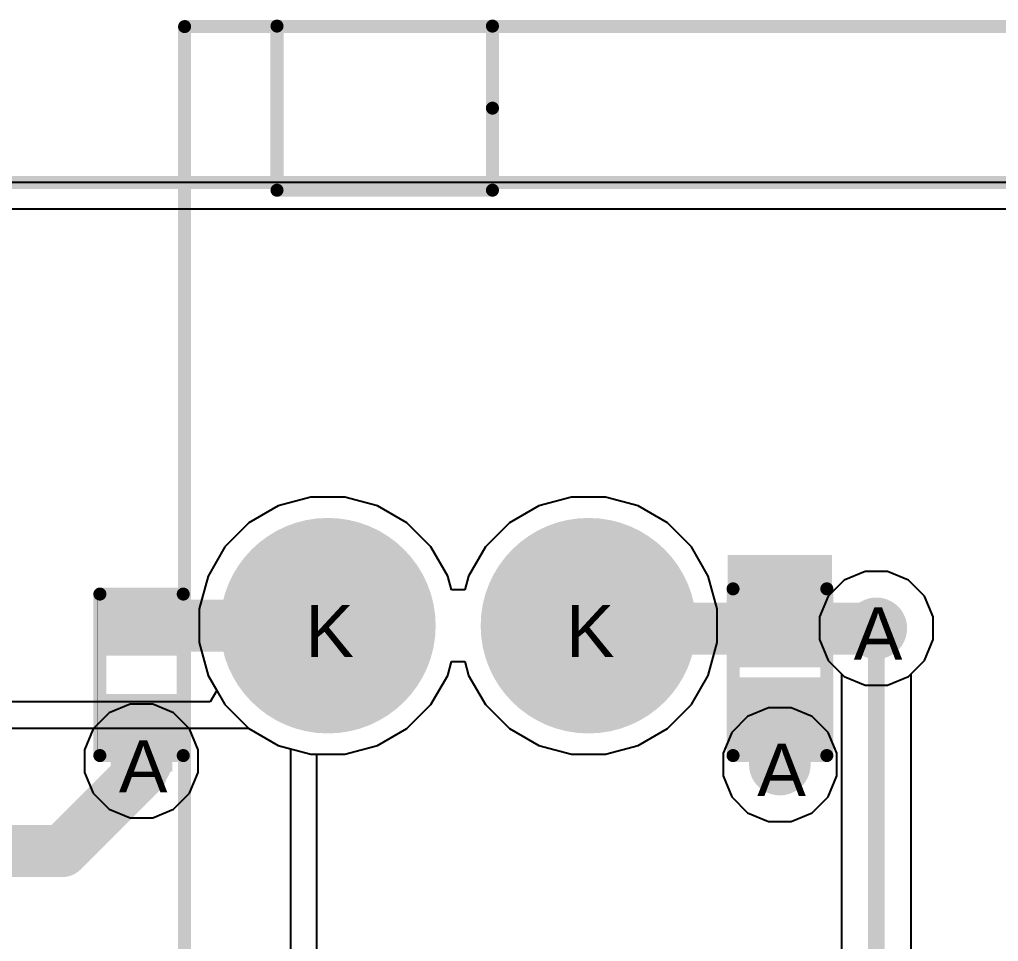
# Model space of a CAD drawing. Header units: inches. Extents: x 0 to 5271, y 0 to 5417.
# Drawn here: x 120.86 to 130.4, y 102.6 to 111.59 of the extents above; entities that cross this region are included whole.
import ezdxf

# ---------------------------------------------------------------- set-up
doc = ezdxf.new("R2010")
doc.units = ezdxf.units.IN
for name, color, linetype in [('Board_Outline', 216, 'Continuous'), ('Bottom Layer', 5, 'Continuous'), ('Bottom Overlay', 54, 'Continuous'), ('Bottom Paste', 16, 'Continuous'), ('Bottom Solder', 6, 'Continuous'), ('Drill Drawing', 1, 'Continuous'), ('L2_GND1', 16, 'Continuous'), ('L3_SIG1', 76, 'Continuous'), ('L4_PWR', 90, 'Continuous'), ('L5_GND2', 156, 'Continuous'), ('L6_SIG2', 130, 'Continuous'), ('L7_GND3', 216, 'Continuous'), ('Multi-Layer', 9, 'Continuous'), ('Pad Holes', 156, 'Continuous'), ('Top Layer', 1, 'Continuous'), ('Top Overlay', 2, 'Continuous'), ('Top Solder', 216, 'Continuous'), ('Via Holes', 16, 'Continuous')]:
    doc.layers.add(name, color=color, linetype=linetype)
doc.styles.add('Arial', font='', dxfattribs={"height": 0.2})
doc.styles.get('Arial').set_extended_font_data('Arial')

# ---------------------------------------------------------------- blocks, each defined once
blk = doc.blocks.new('R___0402_B_134')
at = {"layer": 'Bottom Layer'}
for points in [[(-0.2413, 0.3175), (-0.2413, -0.3175), (-0.6985, -0.3175), (-0.6985, 0.3175)], [(0.6985, 0.3175), (0.6985, -0.3175), (0.2413, -0.3175), (0.2413, 0.3175)]]:
    blk.add_hatch(color=5, dxfattribs=at).paths.add_polyline_path(points)
at = {"layer": 'Bottom Paste'}
for points in [[(-0.2413, 0.3175), (-0.2413, -0.3175), (-0.6985, -0.3175), (-0.6985, 0.3175)], [(0.6985, 0.3175), (0.6985, -0.3175), (0.2413, -0.3175), (0.2413, 0.3175)]]:
    blk.add_hatch(color=16, dxfattribs=at).paths.add_polyline_path(points)
at = {"layer": 'Bottom Solder'}
for points in [[(-0.1863, 0.3725), (-0.1863, -0.3725), (-0.7535, -0.3725), (-0.7535, 0.3725)], [(0.7535, 0.3725), (0.7535, -0.3725), (0.1863, -0.3725), (0.1863, 0.3725)]]:
    blk.add_hatch(color=6, dxfattribs=at).paths.add_polyline_path(points)
at = {"layer": 'Bottom Overlay'}
for points in [[(-0.7874, 0.4064, 0.127, 0.127, 0), (-0.7874, -0.4064, 0.127, 0.127, 0)], [(-0.7874, 0.4064, 0.127, 0.127, 0), (0.7874, 0.4064, 0.127, 0.127, 0)], [(-0.8128, 0.4318, 0.00323, 0.00323, 0), (0.8128, 0.4318, 0.00323, 0.00323, 0)], [(0.7874, 0.4064, 0.127, 0.127, 0), (0.7874, -0.4064, 0.127, 0.127, 0)], [(-0.7874, -0.4064, 0.127, 0.127, 0), (0.7874, -0.4064, 0.127, 0.127, 0)]]:
    blk.add_lwpolyline(points, format="xyseb", dxfattribs=at)
for points in [[(-0.8192, 0.4064, 0.0635, 0.0635, 1), (-0.7557, 0.4064, 0.0635, 0.0635, 1)], [(-0.8192, 0.4064, 0.0635, 0.0635, 1), (-0.7557, 0.4064, 0.0635, 0.0635, 1)], [(-0.8136, 0.4318, 0.00161, 0.00161, 1), (-0.812, 0.4318, 0.00161, 0.00161, 1)], [(0.7556, 0.4064, 0.0635, 0.0635, 1), (0.8191, 0.4064, 0.0635, 0.0635, 1)], [(0.7556, 0.4064, 0.0635, 0.0635, 1), (0.8191, 0.4064, 0.0635, 0.0635, 1)], [(0.812, 0.4318, 0.00161, 0.00161, 1), (0.8136, 0.4318, 0.00161, 0.00161, 1)], [(-0.8192, -0.4064, 0.0635, 0.0635, 1), (-0.7557, -0.4064, 0.0635, 0.0635, 1)], [(-0.8192, -0.4064, 0.0635, 0.0635, 1), (-0.7557, -0.4064, 0.0635, 0.0635, 1)], [(0.7556, -0.4064, 0.0635, 0.0635, 1), (0.8191, -0.4064, 0.0635, 0.0635, 1)], [(0.7556, -0.4064, 0.0635, 0.0635, 1), (0.8191, -0.4064, 0.0635, 0.0635, 1)]]:
    blk.add_lwpolyline(points, format="xyseb", close=True, dxfattribs=at)
blk = doc.blocks.new('HR911130C_521')
at = {"layer": 'Bottom Layer'}
h = blk.add_hatch(color=5, dxfattribs=at)
edge = h.paths.add_edge_path()
edge.add_arc((-6.604, 6.9246), 1, 0, 360)
h = blk.add_hatch(color=5, dxfattribs=at)
edge = h.paths.add_edge_path()
edge.add_arc((-4.064, 6.9246), 1, 0, 360)
at = {"layer": 'Bottom Solder'}
h = blk.add_hatch(color=6, dxfattribs=at)
edge = h.paths.add_edge_path()
edge.add_arc((-6.604, 6.9246), 1.0508, 0, 360)
h = blk.add_hatch(color=6, dxfattribs=at)
edge = h.paths.add_edge_path()
edge.add_arc((-4.064, 6.9246), 1.0508, 0, 360)
at = {"layer": 'L2_GND1'}
h = blk.add_hatch(color=16, dxfattribs=at)
edge = h.paths.add_edge_path()
edge.add_arc((-6.604, 6.9246), 1, 0, 360)
h = blk.add_hatch(color=16, dxfattribs=at)
edge = h.paths.add_edge_path()
edge.add_arc((-4.064, 6.9246), 1, 0, 360)
at = {"layer": 'L3_SIG1'}
h = blk.add_hatch(color=76, dxfattribs=at)
edge = h.paths.add_edge_path()
edge.add_arc((-6.604, 6.9246), 1, 0, 360)
h = blk.add_hatch(color=76, dxfattribs=at)
edge = h.paths.add_edge_path()
edge.add_arc((-4.064, 6.9246), 1, 0, 360)
at = {"layer": 'L4_PWR'}
h = blk.add_hatch(color=90, dxfattribs=at)
edge = h.paths.add_edge_path()
edge.add_arc((-6.604, 6.9246), 1, 0, 360)
h = blk.add_hatch(color=90, dxfattribs=at)
edge = h.paths.add_edge_path()
edge.add_arc((-4.064, 6.9246), 1, 0, 360)
at = {"layer": 'L5_GND2'}
h = blk.add_hatch(color=156, dxfattribs=at)
edge = h.paths.add_edge_path()
edge.add_arc((-6.604, 6.9246), 1, 0, 360)
h = blk.add_hatch(color=156, dxfattribs=at)
edge = h.paths.add_edge_path()
edge.add_arc((-4.064, 6.9246), 1, 0, 360)
at = {"layer": 'L6_SIG2'}
h = blk.add_hatch(color=130, dxfattribs=at)
edge = h.paths.add_edge_path()
edge.add_arc((-6.604, 6.9246), 1, 0, 360)
h = blk.add_hatch(color=130, dxfattribs=at)
edge = h.paths.add_edge_path()
edge.add_arc((-4.064, 6.9246), 1, 0, 360)
at = {"layer": 'L7_GND3'}
h = blk.add_hatch(color=216, dxfattribs=at)
edge = h.paths.add_edge_path()
edge.add_arc((-6.604, 6.9246), 1, 0, 360)
h = blk.add_hatch(color=216, dxfattribs=at)
edge = h.paths.add_edge_path()
edge.add_arc((-4.064, 6.9246), 1, 0, 360)
at = {"layer": 'Multi-Layer'}
h = blk.add_hatch(color=9, dxfattribs=at)
edge = h.paths.add_edge_path()
edge.add_arc((-6.604, 6.9246), 1, 0, 360)
h = blk.add_hatch(color=9, dxfattribs=at)
edge = h.paths.add_edge_path()
edge.add_arc((-4.064, 6.9246), 1, 0, 360)
at = {"layer": 'Pad Holes'}
h = blk.add_hatch(color=7, dxfattribs=at)
edge = h.paths.add_edge_path()
edge.add_arc((-6.604, 6.9246), 0.6, 0, 360)
h = blk.add_hatch(color=7, dxfattribs=at)
edge = h.paths.add_edge_path()
edge.add_arc((-4.064, 6.9246), 0.6, 0, 360)
at = {"layer": 'Top Layer'}
h = blk.add_hatch(color=1, dxfattribs=at)
edge = h.paths.add_edge_path()
edge.add_arc((-6.604, 6.9246), 1, 0, 360)
h = blk.add_hatch(color=1, dxfattribs=at)
edge = h.paths.add_edge_path()
edge.add_arc((-4.064, 6.9246), 1, 0, 360)
at = {"layer": 'Top Solder'}
h = blk.add_hatch(color=216, dxfattribs=at)
edge = h.paths.add_edge_path()
edge.add_arc((-6.604, 6.9246), 1.0508, 0, 360)
h = blk.add_hatch(color=216, dxfattribs=at)
edge = h.paths.add_edge_path()
edge.add_arc((-4.064, 6.9246), 1.0508, 0, 360)
at = {"layer": 'Top Overlay'}
for points in [[(-8.001, -8.5694, 0.127, 0.127, 0), (-8.001, 12.7666, 0.127, 0.127, 0)], [(-8.001, 12.7666, 0.127, 0.127, 0), (8.001, 12.7666, 0.127, 0.127, 0)], [(-7.1001, 11.1714, 0.127, 0.127, 0), (-7.1001, 12.7716, 0.127, 0.127, 0)], [(-5, 11.9715, 0.127, 0.127, 0), (-5, 12.7716, 0.127, 0.127, 0)], [(-5, 11.1714, 0.127, 0.127, 0), (-5, 11.9715, 0.127, 0.127, 0)], [(-7.1001, 11.1714, 0.127, 0.127, 0), (-5, 11.1714, 0.127, 0.127, 0)]]:
    blk.add_lwpolyline(points, format="xyseb", dxfattribs=at)
for points in [[(-8.0327, 12.7666, 0.0635, 0.0635, 1), (-7.9692, 12.7666, 0.0635, 0.0635, 1)], [(-8.0327, 12.7666, 0.0635, 0.0635, 1), (-7.9692, 12.7666, 0.0635, 0.0635, 1)], [(-7.1318, 12.7716, 0.0635, 0.0635, 1), (-7.0683, 12.7716, 0.0635, 0.0635, 1)], [(-5.0317, 12.7716, 0.0635, 0.0635, 1), (-4.9682, 12.7716, 0.0635, 0.0635, 1)], [(-5.0317, 11.9715, 0.0635, 0.0635, 1), (-4.9682, 11.9715, 0.0635, 0.0635, 1)], [(-5.0317, 11.9715, 0.0635, 0.0635, 1), (-4.9682, 11.9715, 0.0635, 0.0635, 1)], [(-7.1318, 11.1714, 0.0635, 0.0635, 1), (-7.0683, 11.1714, 0.0635, 0.0635, 1)], [(-7.1318, 11.1714, 0.0635, 0.0635, 1), (-7.0683, 11.1714, 0.0635, 0.0635, 1)], [(-5.0317, 11.1714, 0.0635, 0.0635, 1), (-4.9682, 11.1714, 0.0635, 0.0635, 1)], [(-5.0317, 11.1714, 0.0635, 0.0635, 1), (-4.9682, 11.1714, 0.0635, 0.0635, 1)]]:
    blk.add_lwpolyline(points, format="xyseb", close=True, dxfattribs=at)
blk = doc.blocks.new('DFN1006_2L__B_547')
at = {"layer": 'Bottom Layer'}
for points in [[(-0.7, 0.33), (-0.15, 0.33), (-0.15, -0.33), (-0.7, -0.33)], [(0.15, 0.33), (0.7, 0.33), (0.7, -0.33), (0.15, -0.33)]]:
    blk.add_hatch(color=5, dxfattribs=at).paths.add_polyline_path(points)
at = {"layer": 'Bottom Overlay'}
blk.add_hatch(color=54, dxfattribs=at).paths.add_polyline_path([(-1.1435, -0.5086), (-0.8133, -0.5086), (-0.8133, 0.5074), (-1.1435, 0.5074)])
at = {"layer": 'Bottom Paste'}
for points in [[(-0.7, 0.33), (-0.15, 0.33), (-0.15, -0.33), (-0.7, -0.33)], [(0.15, 0.33), (0.7, 0.33), (0.7, -0.33), (0.15, -0.33)]]:
    blk.add_hatch(color=16, dxfattribs=at).paths.add_polyline_path(points)
at = {"layer": 'Bottom Solder'}
for points in [[(-0.8016, 0.4316), (-0.0484, 0.4316), (-0.0484, -0.4316), (-0.8016, -0.4316)], [(0.0484, 0.4316), (0.8016, 0.4316), (0.8016, -0.4316), (0.0484, -0.4316)]]:
    blk.add_hatch(color=6, dxfattribs=at).paths.add_polyline_path(points)
at = {"layer": 'Bottom Overlay'}
for points in [[(0.8128, 0.4572, 0.127, 0.127, 0), (-0.8128, 0.4572, 0.127, 0.127, 0)], [(-0.8128, -0.4572, 0.127, 0.127, 0), (-0.8128, 0.4572, 0.127, 0.127, 0)], [(0.8128, -0.4572, 0.127, 0.127, 0), (0.8128, 0.4572, 0.127, 0.127, 0)], [(0.8128, -0.4572, 0.127, 0.127, 0), (-0.8128, -0.4572, 0.127, 0.127, 0)]]:
    blk.add_lwpolyline(points, format="xyseb", dxfattribs=at)
for points in [[(-0.8446, 0.4572, 0.0635, 0.0635, 1), (-0.7811, 0.4572, 0.0635, 0.0635, 1)], [(-0.8446, 0.4572, 0.0635, 0.0635, 1), (-0.7811, 0.4572, 0.0635, 0.0635, 1)], [(0.781, 0.4572, 0.0635, 0.0635, 1), (0.8445, 0.4572, 0.0635, 0.0635, 1)], [(0.781, 0.4572, 0.0635, 0.0635, 1), (0.8445, 0.4572, 0.0635, 0.0635, 1)], [(-0.8446, -0.4572, 0.0635, 0.0635, 1), (-0.7811, -0.4572, 0.0635, 0.0635, 1)], [(-0.8446, -0.4572, 0.0635, 0.0635, 1), (-0.7811, -0.4572, 0.0635, 0.0635, 1)], [(0.781, -0.4572, 0.0635, 0.0635, 1), (0.8445, -0.4572, 0.0635, 0.0635, 1)], [(0.781, -0.4572, 0.0635, 0.0635, 1), (0.8445, -0.4572, 0.0635, 0.0635, 1)]]:
    blk.add_lwpolyline(points, format="xyseb", close=True, dxfattribs=at)

msp = doc.modelspace()

# ---------------------------------------------------------------- hatches: boundary and pattern name
at = {"layer": 'Bottom Layer'}
h = msp.add_hatch(color=5, dxfattribs=at)
edge = h.paths.add_edge_path()
edge.add_arc((129.2098, 105.652), 0.3, 0, 360)
for points in [[(127.9698, 104.323), (128.5688, 104.323), (128.5688, 104.7988), (127.9698, 104.7988)], [(121.7468, 104.2527), (122.3458, 104.2527), (122.3458, 104.7285), (121.7468, 104.7285)]]:
    msp.add_hatch(color=5, dxfattribs=at).paths.add_polyline_path(points)
h = msp.add_hatch(color=5, dxfattribs=at)
edge = h.paths.add_edge_path()
edge.add_arc((122.0461, 104.3567), 0.3, 0, 360)
h = msp.add_hatch(color=5, dxfattribs=at)
edge = h.paths.add_edge_path()
edge.add_arc((128.2691, 104.3229), 0.3, 0, 360)
at = {"layer": 'L2_GND1'}
h = msp.add_hatch(color=16, dxfattribs=at)
edge = h.paths.add_edge_path()
edge.add_arc((129.2098, 105.652), 0.3, 0, 360)
h = msp.add_hatch(color=16, dxfattribs=at)
edge = h.paths.add_edge_path()
edge.add_arc((122.0461, 104.3567), 0.3, 0, 360)
h = msp.add_hatch(color=16, dxfattribs=at)
edge = h.paths.add_edge_path()
edge.add_arc((128.2691, 104.3229), 0.3, 0, 360)
at = {"layer": 'L3_SIG1'}
h = msp.add_hatch(color=76, dxfattribs=at)
edge = h.paths.add_edge_path()
edge.add_arc((129.2098, 105.652), 0.3, 0, 360)
h = msp.add_hatch(color=76, dxfattribs=at)
edge = h.paths.add_edge_path()
edge.add_arc((122.0461, 104.3567), 0.3, 0, 360)
h = msp.add_hatch(color=76, dxfattribs=at)
edge = h.paths.add_edge_path()
edge.add_arc((128.2691, 104.3229), 0.3, 0, 360)
at = {"layer": 'L4_PWR'}
h = msp.add_hatch(color=90, dxfattribs=at)
edge = h.paths.add_edge_path()
edge.add_arc((129.2098, 105.652), 0.3, 0, 360)
h = msp.add_hatch(color=90, dxfattribs=at)
edge = h.paths.add_edge_path()
edge.add_arc((122.0461, 104.3567), 0.3, 0, 360)
h = msp.add_hatch(color=90, dxfattribs=at)
edge = h.paths.add_edge_path()
edge.add_arc((128.2691, 104.3229), 0.3, 0, 360)
at = {"layer": 'L5_GND2'}
h = msp.add_hatch(color=156, dxfattribs=at)
edge = h.paths.add_edge_path()
edge.add_arc((129.2098, 105.652), 0.3, 0, 360)
h = msp.add_hatch(color=156, dxfattribs=at)
edge = h.paths.add_edge_path()
edge.add_arc((122.0461, 104.3567), 0.3, 0, 360)
h = msp.add_hatch(color=156, dxfattribs=at)
edge = h.paths.add_edge_path()
edge.add_arc((128.2691, 104.3229), 0.3, 0, 360)
at = {"layer": 'L6_SIG2'}
h = msp.add_hatch(color=130, dxfattribs=at)
edge = h.paths.add_edge_path()
edge.add_arc((129.2098, 105.652), 0.3, 0, 360)
h = msp.add_hatch(color=130, dxfattribs=at)
edge = h.paths.add_edge_path()
edge.add_arc((122.0461, 104.3567), 0.3, 0, 360)
h = msp.add_hatch(color=130, dxfattribs=at)
edge = h.paths.add_edge_path()
edge.add_arc((128.2691, 104.3229), 0.3, 0, 360)
at = {"layer": 'L7_GND3'}
h = msp.add_hatch(color=216, dxfattribs=at)
edge = h.paths.add_edge_path()
edge.add_arc((129.2098, 105.652), 0.3, 0, 360)
h = msp.add_hatch(color=216, dxfattribs=at)
edge = h.paths.add_edge_path()
edge.add_arc((122.0461, 104.3567), 0.3, 0, 360)
h = msp.add_hatch(color=216, dxfattribs=at)
edge = h.paths.add_edge_path()
edge.add_arc((128.2691, 104.3229), 0.3, 0, 360)
at = {"layer": 'Top Layer'}
h = msp.add_hatch(color=1, dxfattribs=at)
edge = h.paths.add_edge_path()
edge.add_arc((129.2098, 105.652), 0.3, 0, 360)
h = msp.add_hatch(color=1, dxfattribs=at)
edge = h.paths.add_edge_path()
edge.add_arc((122.0461, 104.3567), 0.3, 0, 360)
h = msp.add_hatch(color=1, dxfattribs=at)
edge = h.paths.add_edge_path()
edge.add_arc((128.2691, 104.3229), 0.3, 0, 360)
at = {"layer": 'Via Holes'}
h = msp.add_hatch(color=7, dxfattribs=at)
edge = h.paths.add_edge_path()
edge.add_arc((129.2098, 105.652), 0.15, 0, 360)
h = msp.add_hatch(color=7, dxfattribs=at)
edge = h.paths.add_edge_path()
edge.add_arc((122.0461, 104.3567), 0.15, 0, 360)
h = msp.add_hatch(color=7, dxfattribs=at)
edge = h.paths.add_edge_path()
edge.add_arc((128.2691, 104.3229), 0.15, 0, 360)

# ---------------------------------------------------------------- linework, layer by layer
at = {"layer": 'Board_Outline'}
msp.add_lwpolyline([(0, 110, 0.127, 0.127, 0), (150, 110, 0.127, 0.127, 0)], format="xyseb", dxfattribs=at)
at = {"layer": 'Bottom Layer'}
msp.add_line((139.395, 110), (103.0075, 110), dxfattribs=at)
for points in [[(121.9968, 105.6774, 0.508, 0.508, 0), (123.8634, 105.6774, 0.508, 0.508, 0)], [(126.4034, 105.6488, 0.508, 0.508, 0), (126.4034, 105.6774, 0.508, 0.508, 0)], [(126.4034, 105.6488, 0.508, 0.508, 0), (128.27, 105.6488, 0.508, 0.508, 0)], [(128.27, 105.6488, 0.508, 0.508, 0), (129.2098, 105.6488, 0.508, 0.508, 0)]]:
    msp.add_lwpolyline(points, format="xyseb", dxfattribs=at)
for points in [[(121.8698, 105.6774, 0.254, 0.254, 1), (122.1238, 105.6774, 0.254, 0.254, 1)], [(123.7364, 105.6774, 0.254, 0.254, 1), (123.9904, 105.6774, 0.254, 0.254, 1)], [(126.2764, 105.6774, 0.254, 0.254, 1), (126.5304, 105.6774, 0.254, 0.254, 1)], [(126.2764, 105.6488, 0.254, 0.254, 1), (126.5304, 105.6488, 0.254, 0.254, 1)], [(126.2764, 105.6488, 0.254, 0.254, 1), (126.5304, 105.6488, 0.254, 0.254, 1)], [(128.143, 105.6488, 0.254, 0.254, 1), (128.397, 105.6488, 0.254, 0.254, 1)], [(128.143, 105.6488, 0.254, 0.254, 1), (128.397, 105.6488, 0.254, 0.254, 1)], [(129.0828, 105.6488, 0.254, 0.254, 1), (129.3368, 105.6488, 0.254, 0.254, 1)]]:
    msp.add_lwpolyline(points, format="xyseb", close=True, dxfattribs=at)
at = {"layer": 'L2_GND1'}
for p, q in [((78.295, 109.741), (149.741, 109.741)), ((123.6983, 106.9314), (123.3794, 106.8459)), ((124.0285, 106.9314), (123.6983, 106.9314)), ((124.3474, 106.8459), (124.0285, 106.9314)), ((126.2383, 106.9314), (125.9194, 106.8459)), ((126.5685, 106.9314), (126.2383, 106.9314)), ((126.8874, 106.8459), (126.5685, 106.9314)), ((123.3794, 106.8459), (123.0934, 106.6808)), ((124.6334, 106.6808), (124.3474, 106.8459)), ((125.9194, 106.8459), (125.6334, 106.6808)), ((127.1734, 106.6808), (126.8874, 106.8459)), ((123.0934, 106.6808), (122.8599, 106.4473)), ((124.8668, 106.4473), (124.6334, 106.6808)), ((125.6334, 106.6808), (125.3999, 106.4473)), ((127.4068, 106.4473), (127.1734, 106.6808)), ((122.8599, 106.4473), (122.6949, 106.1614)), ((125.0319, 106.1614), (124.8668, 106.4473)), ((125.3999, 106.4473), (125.2349, 106.1614)), ((127.5719, 106.1614), (127.4068, 106.4473)), ((129.0996, 106.206), (128.896, 106.1216)), ((129.32, 106.206), (129.0996, 106.206)), ((129.5236, 106.1216), (129.32, 106.206)), ((122.6949, 106.1614), (122.6094, 105.8425)), ((125.0677, 106.0281), (125.0319, 106.1614)), ((125.2349, 106.1614), (125.1991, 106.0281)), ((127.6574, 105.8425), (127.5719, 106.1614)), ((128.896, 106.1216), (128.7401, 105.9658)), ((129.6795, 105.9658), (129.5236, 106.1216)), ((125.1991, 106.0281), (125.0677, 106.0281)), ((128.7401, 105.9658), (128.6558, 105.7622)), ((129.7638, 105.7622), (129.6795, 105.9658)), ((122.6094, 105.8425), (122.6094, 105.5123)), ((127.6574, 105.5123), (127.6574, 105.8425)), ((128.6558, 105.7622), (128.6558, 105.5418)), ((129.7638, 105.5418), (129.7638, 105.7622)), ((128.6558, 105.5418), (128.7401, 105.3382)), ((129.6795, 105.3382), (129.7638, 105.5418)), ((122.6094, 105.5123), (122.6949, 105.1933)), ((127.5719, 105.1933), (127.6574, 105.5123)), ((125.0319, 105.1933), (125.0677, 105.3266)), ((125.0677, 105.3266), (125.1991, 105.3266)), ((125.1991, 105.3266), (125.2349, 105.1933)), ((128.7401, 105.3382), (128.896, 105.1823)), ((129.5236, 105.1823), (129.6795, 105.3382)), ((122.6949, 105.1933), (122.8599, 104.9074)), ((124.8668, 104.9074), (125.0319, 105.1933)), ((125.2349, 105.1933), (125.3999, 104.9074)), ((127.4068, 104.9074), (127.5719, 105.1933)), ((128.896, 105.1823), (129.0996, 105.098)), ((129.32, 105.098), (129.5236, 105.1823)), ((129.0996, 105.098), (129.32, 105.098)), ((121.9359, 104.9107), (121.7323, 104.8264)), ((122.1563, 104.9107), (121.9359, 104.9107)), ((122.3599, 104.8264), (122.1563, 104.9107)), ((122.8599, 104.9074), (123.0934, 104.6739)), ((124.6334, 104.6739), (124.8668, 104.9074)), ((125.3999, 104.9074), (125.6334, 104.6739)), ((127.1734, 104.6739), (127.4068, 104.9074)), ((128.1589, 104.8769), (127.9553, 104.7926)), ((128.3793, 104.8769), (128.1589, 104.8769)), ((128.5829, 104.7926), (128.3793, 104.8769)), ((121.7323, 104.8264), (121.5765, 104.6706)), ((122.5158, 104.6706), (122.3599, 104.8264)), ((127.9553, 104.7926), (127.7995, 104.6368)), ((128.7388, 104.6368), (128.5829, 104.7926)), ((121.5765, 104.6706), (121.4921, 104.4669)), ((122.6001, 104.4669), (122.5158, 104.6706)), ((123.0934, 104.6739), (123.3794, 104.5088)), ((124.3474, 104.5088), (124.6334, 104.6739)), ((125.6334, 104.6739), (125.9194, 104.5088)), ((126.8874, 104.5088), (127.1734, 104.6739)), ((127.7995, 104.6368), (127.7151, 104.4331)), ((128.8231, 104.4331), (128.7388, 104.6368)), ((123.3794, 104.5088), (123.6983, 104.4234)), ((124.0285, 104.4234), (124.3474, 104.5088)), ((125.9194, 104.5088), (126.2383, 104.4234)), ((126.5685, 104.4234), (126.8874, 104.5088)), ((121.4921, 104.4669), (121.4921, 104.2465)), ((122.6001, 104.2465), (122.6001, 104.4669)), ((123.6983, 104.4234), (124.0285, 104.4234)), ((126.2383, 104.4234), (126.5685, 104.4234)), ((127.7151, 104.4331), (127.7151, 104.2127)), ((128.8231, 104.2127), (128.8231, 104.4331)), ((121.4921, 104.2465), (121.5765, 104.0429)), ((122.5158, 104.0429), (122.6001, 104.2465)), ((127.7151, 104.2127), (127.7995, 104.0091)), ((128.7388, 104.0091), (128.8231, 104.2127)), ((121.5765, 104.0429), (121.7323, 103.8871)), ((122.3599, 103.8871), (122.5158, 104.0429)), ((127.7995, 104.0091), (127.9553, 103.8533)), ((128.5829, 103.8533), (128.7388, 104.0091)), ((121.7323, 103.8871), (121.9359, 103.8027)), ((122.1563, 103.8027), (122.3599, 103.8871)), ((127.9553, 103.8533), (128.1589, 103.7689)), ((128.3793, 103.7689), (128.5829, 103.8533)), ((121.9359, 103.8027), (122.1563, 103.8027)), ((128.1589, 103.7689), (128.3793, 103.7689))]:
    msp.add_line(p, q, dxfattribs=at)
at = {"layer": 'L3_SIG1'}
for p, q in [((77.4586, 109.741), (149.741, 109.741)), ((123.6983, 106.9314), (123.3794, 106.8459)), ((124.0285, 106.9314), (123.6983, 106.9314)), ((124.3474, 106.8459), (124.0285, 106.9314)), ((126.2383, 106.9314), (125.9194, 106.8459)), ((126.5685, 106.9314), (126.2383, 106.9314)), ((126.8874, 106.8459), (126.5685, 106.9314)), ((123.3794, 106.8459), (123.0934, 106.6808)), ((124.6334, 106.6808), (124.3474, 106.8459)), ((125.9194, 106.8459), (125.6334, 106.6808)), ((127.1734, 106.6808), (126.8874, 106.8459)), ((123.0934, 106.6808), (122.8599, 106.4473)), ((124.8668, 106.4473), (124.6334, 106.6808)), ((125.6334, 106.6808), (125.3999, 106.4473)), ((127.4068, 106.4473), (127.1734, 106.6808)), ((122.8599, 106.4473), (122.6949, 106.1614)), ((125.0319, 106.1614), (124.8668, 106.4473)), ((125.3999, 106.4473), (125.2349, 106.1614)), ((127.5719, 106.1614), (127.4068, 106.4473)), ((129.0996, 106.206), (128.896, 106.1216)), ((129.32, 106.206), (129.0996, 106.206)), ((129.5236, 106.1216), (129.32, 106.206)), ((122.6949, 106.1614), (122.6094, 105.8425)), ((125.0677, 106.0281), (125.0319, 106.1614)), ((125.2349, 106.1614), (125.1991, 106.0281)), ((127.6574, 105.8425), (127.5719, 106.1614)), ((128.896, 106.1216), (128.7401, 105.9658)), ((129.6795, 105.9658), (129.5236, 106.1216)), ((125.1991, 106.0281), (125.0677, 106.0281)), ((128.7401, 105.9658), (128.6558, 105.7622)), ((129.7638, 105.7622), (129.6795, 105.9658)), ((122.6094, 105.8425), (122.6094, 105.5123)), ((127.6574, 105.5123), (127.6574, 105.8425)), ((128.6558, 105.7622), (128.6558, 105.5418)), ((129.7638, 105.5418), (129.7638, 105.7622)), ((128.6558, 105.5418), (128.7401, 105.3382)), ((129.6795, 105.3382), (129.7638, 105.5418)), ((122.6094, 105.5123), (122.6949, 105.1933)), ((127.5719, 105.1933), (127.6574, 105.5123)), ((125.0319, 105.1933), (125.0677, 105.3266)), ((125.0677, 105.3266), (125.1991, 105.3266)), ((125.1991, 105.3266), (125.2349, 105.1933)), ((128.7401, 105.3382), (128.8689, 105.2094)), ((129.5507, 105.2094), (129.6795, 105.3382)), ((122.6949, 105.1933), (122.8599, 104.9074)), ((124.8668, 104.9074), (125.0319, 105.1933)), ((125.2349, 105.1933), (125.3999, 104.9074)), ((127.4068, 104.9074), (127.5719, 105.1933)), ((128.8689, 105.2094), (128.8689, 101.2332)), ((129.5507, 101.092), (129.5507, 105.2094)), ((121.9359, 104.9107), (121.7323, 104.8264)), ((122.1563, 104.9107), (121.9359, 104.9107)), ((122.3599, 104.8264), (122.1563, 104.9107)), ((122.8599, 104.9074), (123.0934, 104.6739)), ((124.6334, 104.6739), (124.8668, 104.9074)), ((125.3999, 104.9074), (125.6334, 104.6739)), ((127.1734, 104.6739), (127.4068, 104.9074)), ((121.7323, 104.8264), (121.5765, 104.6706)), ((122.5158, 104.6706), (122.3599, 104.8264)), ((121.5765, 104.6706), (121.4921, 104.4669)), ((122.6001, 104.4669), (122.5158, 104.6706)), ((123.0934, 104.6739), (123.3794, 104.5088)), ((124.3474, 104.5088), (124.6334, 104.6739)), ((125.6334, 104.6739), (125.9194, 104.5088)), ((126.8874, 104.5088), (127.1734, 104.6739)), ((123.3794, 104.5088), (123.6983, 104.4234)), ((124.0285, 104.4234), (124.3474, 104.5088)), ((125.9194, 104.5088), (126.2383, 104.4234)), ((126.5685, 104.4234), (126.8874, 104.5088)), ((121.4921, 104.4669), (121.4921, 104.2465)), ((122.6001, 104.2465), (122.6001, 104.4669)), ((123.6983, 104.4234), (124.0285, 104.4234)), ((126.2383, 104.4234), (126.5685, 104.4234)), ((121.4921, 104.2465), (121.5765, 104.0429)), ((122.5158, 104.0429), (122.6001, 104.2465)), ((121.5765, 104.0429), (121.7323, 103.8871)), ((122.3599, 103.8871), (122.5158, 104.0429)), ((121.7323, 103.8871), (121.9359, 103.8027)), ((122.1563, 103.8027), (122.3599, 103.8871)), ((121.9359, 103.8027), (122.1563, 103.8027))]:
    msp.add_line(p, q, dxfattribs=at)
msp.add_lwpolyline([(129.2098, 101.092, 0.1608, 0.1608, 0), (129.2098, 105.652, 0.1608, 0.1608, 0)], format="xyseb", dxfattribs=at)
msp.add_lwpolyline([(129.1696, 105.652, 0.0804, 0.0804, 1), (129.25, 105.652, 0.0804, 0.0804, 1)], format="xyseb", close=True, dxfattribs=at)
at = {"layer": 'L4_PWR'}
for p, q in [((79.2664, 109.741), (149.741, 109.741)), ((123.6983, 106.9314), (123.3794, 106.8459)), ((124.0285, 106.9314), (123.6983, 106.9314)), ((124.3474, 106.8459), (124.0285, 106.9314)), ((126.2383, 106.9314), (125.9194, 106.8459)), ((126.5685, 106.9314), (126.2383, 106.9314)), ((126.8874, 106.8459), (126.5685, 106.9314)), ((123.3794, 106.8459), (123.0934, 106.6808)), ((124.6334, 106.6808), (124.3474, 106.8459)), ((125.9194, 106.8459), (125.6334, 106.6808)), ((127.1734, 106.6808), (126.8874, 106.8459)), ((123.0934, 106.6808), (122.8599, 106.4473)), ((124.8668, 106.4473), (124.6334, 106.6808)), ((125.6334, 106.6808), (125.3999, 106.4473)), ((127.4068, 106.4473), (127.1734, 106.6808)), ((122.8599, 106.4473), (122.6949, 106.1614)), ((125.0319, 106.1614), (124.8668, 106.4473)), ((125.3999, 106.4473), (125.2349, 106.1614)), ((127.5719, 106.1614), (127.4068, 106.4473)), ((129.0996, 106.206), (128.896, 106.1216)), ((129.32, 106.206), (129.0996, 106.206)), ((129.5236, 106.1216), (129.32, 106.206)), ((122.6949, 106.1614), (122.6094, 105.8425)), ((125.0677, 106.0281), (125.0319, 106.1614)), ((125.2349, 106.1614), (125.1991, 106.0281)), ((127.6574, 105.8425), (127.5719, 106.1614)), ((128.896, 106.1216), (128.7401, 105.9658)), ((129.6795, 105.9658), (129.5236, 106.1216)), ((125.1991, 106.0281), (125.0677, 106.0281)), ((128.7401, 105.9658), (128.6558, 105.7622)), ((129.7638, 105.7622), (129.6795, 105.9658)), ((122.6094, 105.8425), (122.6094, 105.5123)), ((127.6574, 105.5123), (127.6574, 105.8425)), ((128.6558, 105.7622), (128.6558, 105.5418)), ((129.7638, 105.5418), (129.7638, 105.7622)), ((128.6558, 105.5418), (128.7401, 105.3382)), ((129.6795, 105.3382), (129.7638, 105.5418)), ((122.6094, 105.5123), (122.6949, 105.1933)), ((127.5719, 105.1933), (127.6574, 105.5123)), ((125.0319, 105.1933), (125.0677, 105.3266)), ((125.0677, 105.3266), (125.1991, 105.3266)), ((125.1991, 105.3266), (125.2349, 105.1933)), ((128.7401, 105.3382), (128.896, 105.1823)), ((129.5236, 105.1823), (129.6795, 105.3382)), ((122.6949, 105.1933), (122.7797, 105.0463)), ((124.8668, 104.9074), (125.0319, 105.1933)), ((125.2349, 105.1933), (125.3999, 104.9074)), ((127.4068, 104.9074), (127.5719, 105.1933)), ((128.896, 105.1823), (129.0996, 105.098)), ((129.32, 105.098), (129.5236, 105.1823)), ((129.0996, 105.098), (129.32, 105.098)), ((122.7797, 105.0463), (122.7162, 104.9363)), ((122.7162, 104.9363), (120.6946, 104.9363)), ((124.6334, 104.6739), (124.8668, 104.9074)), ((125.3999, 104.9074), (125.6334, 104.6739)), ((127.1734, 104.6739), (127.4068, 104.9074)), ((128.1589, 104.8769), (127.9553, 104.7926)), ((128.3793, 104.8769), (128.1589, 104.8769)), ((128.5829, 104.7926), (128.3793, 104.8769)), ((127.9553, 104.7926), (127.7995, 104.6368)), ((128.7388, 104.6368), (128.5829, 104.7926)), ((120.6968, 104.6774), (123.09, 104.6774)), ((123.09, 104.6774), (123.0934, 104.6739)), ((123.0934, 104.6739), (123.3794, 104.5088)), ((124.3474, 104.5088), (124.6334, 104.6739)), ((125.6334, 104.6739), (125.9194, 104.5088)), ((126.8874, 104.5088), (127.1734, 104.6739)), ((127.7995, 104.6368), (127.7151, 104.4331)), ((128.8231, 104.4331), (128.7388, 104.6368)), ((123.3794, 104.5088), (123.4978, 104.4771)), ((124.0285, 104.4234), (124.3474, 104.5088)), ((125.9194, 104.5088), (126.2383, 104.4234)), ((126.5685, 104.4234), (126.8874, 104.5088)), ((123.4978, 104.4771), (123.4978, 102.0041)), ((123.7568, 102.3518), (123.7568, 104.4234)), ((123.7568, 104.4234), (124.0285, 104.4234)), ((126.2383, 104.4234), (126.5685, 104.4234)), ((127.7151, 104.4331), (127.7151, 104.2127)), ((128.8231, 104.2127), (128.8231, 104.4331)), ((127.7151, 104.2127), (127.7995, 104.0091)), ((128.7388, 104.0091), (128.8231, 104.2127)), ((127.7995, 104.0091), (127.9553, 103.8533)), ((128.5829, 103.8533), (128.7388, 104.0091)), ((127.9553, 103.8533), (128.1589, 103.7689)), ((128.3793, 103.7689), (128.5829, 103.8533)), ((128.1589, 103.7689), (128.3793, 103.7689))]:
    msp.add_line(p, q, dxfattribs=at)
for points in [[(121.2731, 103.4796, 0.508, 0.508, 0), (122.0461, 104.2526, 0.508, 0.508, 0)], [(103.9838, 103.4796, 0.508, 0.508, 0), (121.2731, 103.4796, 0.508, 0.508, 0)]]:
    msp.add_lwpolyline(points, format="xyseb", dxfattribs=at)
for points in [[(121.9191, 104.2526, 0.254, 0.254, 1), (122.1731, 104.2526, 0.254, 0.254, 1)], [(121.1461, 103.4796, 0.254, 0.254, 1), (121.4001, 103.4796, 0.254, 0.254, 1)], [(121.1461, 103.4796, 0.254, 0.254, 1), (121.4001, 103.4796, 0.254, 0.254, 1)]]:
    msp.add_lwpolyline(points, format="xyseb", close=True, dxfattribs=at)
at = {"layer": 'L5_GND2'}
for p, q in [((77.4586, 109.741), (149.741, 109.741)), ((123.6983, 106.9314), (123.3794, 106.8459)), ((124.0285, 106.9314), (123.6983, 106.9314)), ((124.3474, 106.8459), (124.0285, 106.9314)), ((126.2383, 106.9314), (125.9194, 106.8459)), ((126.5685, 106.9314), (126.2383, 106.9314)), ((126.8874, 106.8459), (126.5685, 106.9314)), ((123.3794, 106.8459), (123.0934, 106.6808)), ((124.6334, 106.6808), (124.3474, 106.8459)), ((125.9194, 106.8459), (125.6334, 106.6808)), ((127.1734, 106.6808), (126.8874, 106.8459)), ((123.0934, 106.6808), (122.8599, 106.4473)), ((124.8668, 106.4473), (124.6334, 106.6808)), ((125.6334, 106.6808), (125.3999, 106.4473)), ((127.4068, 106.4473), (127.1734, 106.6808)), ((122.8599, 106.4473), (122.6949, 106.1614)), ((125.0319, 106.1614), (124.8668, 106.4473)), ((125.3999, 106.4473), (125.2349, 106.1614)), ((127.5719, 106.1614), (127.4068, 106.4473)), ((129.0996, 106.206), (128.896, 106.1216)), ((129.32, 106.206), (129.0996, 106.206)), ((129.5236, 106.1216), (129.32, 106.206)), ((122.6949, 106.1614), (122.6094, 105.8425)), ((125.0677, 106.0281), (125.0319, 106.1614)), ((125.2349, 106.1614), (125.1991, 106.0281)), ((127.6574, 105.8425), (127.5719, 106.1614)), ((128.896, 106.1216), (128.7401, 105.9658)), ((129.6795, 105.9658), (129.5236, 106.1216)), ((125.1991, 106.0281), (125.0677, 106.0281)), ((128.7401, 105.9658), (128.6558, 105.7622)), ((129.7638, 105.7622), (129.6795, 105.9658)), ((122.6094, 105.8425), (122.6094, 105.5123)), ((127.6574, 105.5123), (127.6574, 105.8425)), ((128.6558, 105.7622), (128.6558, 105.5418)), ((129.7638, 105.5418), (129.7638, 105.7622)), ((128.6558, 105.5418), (128.7401, 105.3382)), ((129.6795, 105.3382), (129.7638, 105.5418)), ((122.6094, 105.5123), (122.6949, 105.1933)), ((127.5719, 105.1933), (127.6574, 105.5123)), ((125.0319, 105.1933), (125.0677, 105.3266)), ((125.0677, 105.3266), (125.1991, 105.3266)), ((125.1991, 105.3266), (125.2349, 105.1933)), ((128.7401, 105.3382), (128.896, 105.1823)), ((129.5236, 105.1823), (129.6795, 105.3382)), ((122.6949, 105.1933), (122.8599, 104.9074)), ((124.8668, 104.9074), (125.0319, 105.1933)), ((125.2349, 105.1933), (125.3999, 104.9074)), ((127.4068, 104.9074), (127.5719, 105.1933)), ((128.896, 105.1823), (129.0996, 105.098)), ((129.32, 105.098), (129.5236, 105.1823)), ((129.0996, 105.098), (129.32, 105.098)), ((121.9359, 104.9107), (121.7323, 104.8264)), ((122.1563, 104.9107), (121.9359, 104.9107)), ((122.3599, 104.8264), (122.1563, 104.9107)), ((122.8599, 104.9074), (123.0934, 104.6739)), ((124.6334, 104.6739), (124.8668, 104.9074)), ((125.3999, 104.9074), (125.6334, 104.6739)), ((127.1734, 104.6739), (127.4068, 104.9074)), ((121.7323, 104.8264), (121.5765, 104.6706)), ((122.5158, 104.6706), (122.3599, 104.8264)), ((121.5765, 104.6706), (121.4921, 104.4669)), ((122.6001, 104.4669), (122.5158, 104.6706)), ((123.0934, 104.6739), (123.3794, 104.5088)), ((124.3474, 104.5088), (124.6334, 104.6739)), ((125.6334, 104.6739), (125.9194, 104.5088)), ((126.8874, 104.5088), (127.1734, 104.6739)), ((123.3794, 104.5088), (123.6983, 104.4234)), ((124.0285, 104.4234), (124.3474, 104.5088)), ((125.9194, 104.5088), (126.2383, 104.4234)), ((126.5685, 104.4234), (126.8874, 104.5088)), ((121.4921, 104.4669), (121.4921, 104.2465)), ((122.6001, 104.2465), (122.6001, 104.4669)), ((123.6983, 104.4234), (124.0285, 104.4234)), ((126.2383, 104.4234), (126.5685, 104.4234)), ((121.4921, 104.2465), (121.5765, 104.0429)), ((122.5158, 104.0429), (122.6001, 104.2465)), ((121.5765, 104.0429), (121.7323, 103.8871)), ((122.3599, 103.8871), (122.5158, 104.0429)), ((121.7323, 103.8871), (121.9359, 103.8027)), ((122.1563, 103.8027), (122.3599, 103.8871)), ((121.9359, 103.8027), (122.1563, 103.8027))]:
    msp.add_line(p, q, dxfattribs=at)
at = {"layer": 'L6_SIG2'}
for p, q in [((77.4586, 109.741), (149.741, 109.741)), ((123.6983, 106.9314), (123.3794, 106.8459)), ((124.0285, 106.9314), (123.6983, 106.9314)), ((124.3474, 106.8459), (124.0285, 106.9314)), ((126.2383, 106.9314), (125.9194, 106.8459)), ((126.5685, 106.9314), (126.2383, 106.9314)), ((126.8874, 106.8459), (126.5685, 106.9314)), ((123.3794, 106.8459), (123.0934, 106.6808)), ((124.6334, 106.6808), (124.3474, 106.8459)), ((125.9194, 106.8459), (125.6334, 106.6808)), ((127.1734, 106.6808), (126.8874, 106.8459)), ((123.0934, 106.6808), (122.8599, 106.4473)), ((124.8668, 106.4473), (124.6334, 106.6808)), ((125.6334, 106.6808), (125.3999, 106.4473)), ((127.4068, 106.4473), (127.1734, 106.6808)), ((122.8599, 106.4473), (122.6949, 106.1614)), ((125.0319, 106.1614), (124.8668, 106.4473)), ((125.3999, 106.4473), (125.2349, 106.1614)), ((127.5719, 106.1614), (127.4068, 106.4473)), ((129.0996, 106.206), (128.896, 106.1216)), ((129.32, 106.206), (129.0996, 106.206)), ((129.5236, 106.1216), (129.32, 106.206)), ((122.6949, 106.1614), (122.6094, 105.8425)), ((125.0677, 106.0281), (125.0319, 106.1614)), ((125.2349, 106.1614), (125.1991, 106.0281)), ((127.6574, 105.8425), (127.5719, 106.1614)), ((128.896, 106.1216), (128.7401, 105.9658)), ((129.6795, 105.9658), (129.5236, 106.1216)), ((125.1991, 106.0281), (125.0677, 106.0281)), ((128.7401, 105.9658), (128.6558, 105.7622)), ((129.7638, 105.7622), (129.6795, 105.9658)), ((122.6094, 105.8425), (122.6094, 105.5123)), ((127.6574, 105.5123), (127.6574, 105.8425)), ((128.6558, 105.7622), (128.6558, 105.5418)), ((129.7638, 105.5418), (129.7638, 105.7622)), ((128.6558, 105.5418), (128.7401, 105.3382)), ((129.6795, 105.3382), (129.7638, 105.5418)), ((122.6094, 105.5123), (122.6949, 105.1933)), ((127.5719, 105.1933), (127.6574, 105.5123)), ((125.0319, 105.1933), (125.0677, 105.3266)), ((125.0677, 105.3266), (125.1991, 105.3266)), ((125.1991, 105.3266), (125.2349, 105.1933)), ((128.7401, 105.3382), (128.896, 105.1823)), ((129.5236, 105.1823), (129.6795, 105.3382)), ((122.6949, 105.1933), (122.8599, 104.9074)), ((124.8668, 104.9074), (125.0319, 105.1933)), ((125.2349, 105.1933), (125.3999, 104.9074)), ((127.4068, 104.9074), (127.5719, 105.1933)), ((128.896, 105.1823), (129.0996, 105.098)), ((129.32, 105.098), (129.5236, 105.1823)), ((129.0996, 105.098), (129.32, 105.098)), ((121.9359, 104.9107), (121.7323, 104.8264)), ((122.1563, 104.9107), (121.9359, 104.9107)), ((122.3599, 104.8264), (122.1563, 104.9107)), ((122.8599, 104.9074), (123.0934, 104.6739)), ((124.6334, 104.6739), (124.8668, 104.9074)), ((125.3999, 104.9074), (125.6334, 104.6739)), ((127.1734, 104.6739), (127.4068, 104.9074)), ((121.7323, 104.8264), (121.5765, 104.6706)), ((122.5158, 104.6706), (122.3599, 104.8264)), ((121.5765, 104.6706), (121.4921, 104.4669)), ((122.6001, 104.4669), (122.5158, 104.6706)), ((123.0934, 104.6739), (123.3794, 104.5088)), ((124.3474, 104.5088), (124.6334, 104.6739)), ((125.6334, 104.6739), (125.9194, 104.5088)), ((126.8874, 104.5088), (127.1734, 104.6739)), ((123.3794, 104.5088), (123.6983, 104.4234)), ((124.0285, 104.4234), (124.3474, 104.5088)), ((125.9194, 104.5088), (126.2383, 104.4234)), ((126.5685, 104.4234), (126.8874, 104.5088)), ((121.4921, 104.4669), (121.4921, 104.2465)), ((122.6001, 104.2465), (122.6001, 104.4669)), ((123.6983, 104.4234), (124.0285, 104.4234)), ((126.2383, 104.4234), (126.5685, 104.4234)), ((121.4921, 104.2465), (121.5765, 104.0429)), ((122.5158, 104.0429), (122.6001, 104.2465)), ((121.5765, 104.0429), (121.7323, 103.8871)), ((122.3599, 103.8871), (122.5158, 104.0429)), ((121.7323, 103.8871), (121.9359, 103.8027)), ((122.1563, 103.8027), (122.3599, 103.8871)), ((121.9359, 103.8027), (122.1563, 103.8027))]:
    msp.add_line(p, q, dxfattribs=at)
at = {"layer": 'L7_GND3'}
for p, q in [((77.4586, 109.741), (149.741, 109.741)), ((123.6983, 106.9314), (123.3794, 106.8459)), ((124.0285, 106.9314), (123.6983, 106.9314)), ((124.3474, 106.8459), (124.0285, 106.9314)), ((126.2383, 106.9314), (125.9194, 106.8459)), ((126.5685, 106.9314), (126.2383, 106.9314)), ((126.8874, 106.8459), (126.5685, 106.9314)), ((123.3794, 106.8459), (123.0934, 106.6808)), ((124.6334, 106.6808), (124.3474, 106.8459)), ((125.9194, 106.8459), (125.6334, 106.6808)), ((127.1734, 106.6808), (126.8874, 106.8459)), ((123.0934, 106.6808), (122.8599, 106.4473)), ((124.8668, 106.4473), (124.6334, 106.6808)), ((125.6334, 106.6808), (125.3999, 106.4473)), ((127.4068, 106.4473), (127.1734, 106.6808)), ((122.8599, 106.4473), (122.6949, 106.1614)), ((125.0319, 106.1614), (124.8668, 106.4473)), ((125.3999, 106.4473), (125.2349, 106.1614)), ((127.5719, 106.1614), (127.4068, 106.4473)), ((129.0996, 106.206), (128.896, 106.1216)), ((129.32, 106.206), (129.0996, 106.206)), ((129.5236, 106.1216), (129.32, 106.206)), ((122.6949, 106.1614), (122.6094, 105.8425)), ((125.0677, 106.0281), (125.0319, 106.1614)), ((125.2349, 106.1614), (125.1991, 106.0281)), ((127.6574, 105.8425), (127.5719, 106.1614)), ((128.896, 106.1216), (128.7401, 105.9658)), ((129.6795, 105.9658), (129.5236, 106.1216)), ((125.1991, 106.0281), (125.0677, 106.0281)), ((128.7401, 105.9658), (128.6558, 105.7622)), ((129.7638, 105.7622), (129.6795, 105.9658)), ((122.6094, 105.8425), (122.6094, 105.5123)), ((127.6574, 105.5123), (127.6574, 105.8425)), ((128.6558, 105.7622), (128.6558, 105.5418)), ((129.7638, 105.5418), (129.7638, 105.7622)), ((128.6558, 105.5418), (128.7401, 105.3382)), ((129.6795, 105.3382), (129.7638, 105.5418)), ((122.6094, 105.5123), (122.6949, 105.1933)), ((127.5719, 105.1933), (127.6574, 105.5123)), ((125.0319, 105.1933), (125.0677, 105.3266)), ((125.0677, 105.3266), (125.1991, 105.3266)), ((125.1991, 105.3266), (125.2349, 105.1933)), ((128.7401, 105.3382), (128.896, 105.1823)), ((129.5236, 105.1823), (129.6795, 105.3382)), ((122.6949, 105.1933), (122.8599, 104.9074)), ((124.8668, 104.9074), (125.0319, 105.1933)), ((125.2349, 105.1933), (125.3999, 104.9074)), ((127.4068, 104.9074), (127.5719, 105.1933)), ((128.896, 105.1823), (129.0996, 105.098)), ((129.32, 105.098), (129.5236, 105.1823)), ((129.0996, 105.098), (129.32, 105.098)), ((121.9359, 104.9107), (121.7323, 104.8264)), ((122.1563, 104.9107), (121.9359, 104.9107)), ((122.3599, 104.8264), (122.1563, 104.9107)), ((122.8599, 104.9074), (123.0934, 104.6739)), ((124.6334, 104.6739), (124.8668, 104.9074)), ((125.3999, 104.9074), (125.6334, 104.6739)), ((127.1734, 104.6739), (127.4068, 104.9074)), ((121.7323, 104.8264), (121.5765, 104.6706)), ((122.5158, 104.6706), (122.3599, 104.8264)), ((121.5765, 104.6706), (121.4921, 104.4669)), ((122.6001, 104.4669), (122.5158, 104.6706)), ((123.0934, 104.6739), (123.3794, 104.5088)), ((124.3474, 104.5088), (124.6334, 104.6739)), ((125.6334, 104.6739), (125.9194, 104.5088)), ((126.8874, 104.5088), (127.1734, 104.6739)), ((123.3794, 104.5088), (123.6983, 104.4234)), ((124.0285, 104.4234), (124.3474, 104.5088)), ((125.9194, 104.5088), (126.2383, 104.4234)), ((126.5685, 104.4234), (126.8874, 104.5088)), ((121.4921, 104.4669), (121.4921, 104.2465)), ((122.6001, 104.2465), (122.6001, 104.4669)), ((123.6983, 104.4234), (124.0285, 104.4234)), ((126.2383, 104.4234), (126.5685, 104.4234)), ((121.4921, 104.2465), (121.5765, 104.0429)), ((122.5158, 104.0429), (122.6001, 104.2465)), ((121.5765, 104.0429), (121.7323, 103.8871)), ((122.3599, 103.8871), (122.5158, 104.0429)), ((121.7323, 103.8871), (121.9359, 103.8027)), ((122.1563, 103.8027), (122.3599, 103.8871)), ((121.9359, 103.8027), (122.1563, 103.8027))]:
    msp.add_line(p, q, dxfattribs=at)
at = {"layer": 'Top Layer'}
msp.add_line((138.7495, 110), (102.362, 110), dxfattribs=at)

# ---------------------------------------------------------------- block references
msp.add_blockref('HR911130C_521', (130.4674, 98.7528))
for name, p, rotation in [('DFN1006_2L__B_547', (128.27, 105.2238), 270), ('R___0402_B_134', (122.047, 105.1984), 90)]:
    msp.add_blockref(name, p, dxfattribs=dict(rotation=rotation))

# ---------------------------------------------------------------- texts
at = {"layer": 'Drill Drawing', "style": 'Arial'}
for s, p in [('K', (123.6433, 105.3726)), ('K', (126.1833, 105.3726)), ('A', (128.9897, 105.3472)), ('A', (121.8261, 104.052)), ('A', (128.0491, 104.0182))]:
    msp.add_text(s, height=0.508, dxfattribs=at).set_placement(p)

doc.saveas('drawing.dxf')
